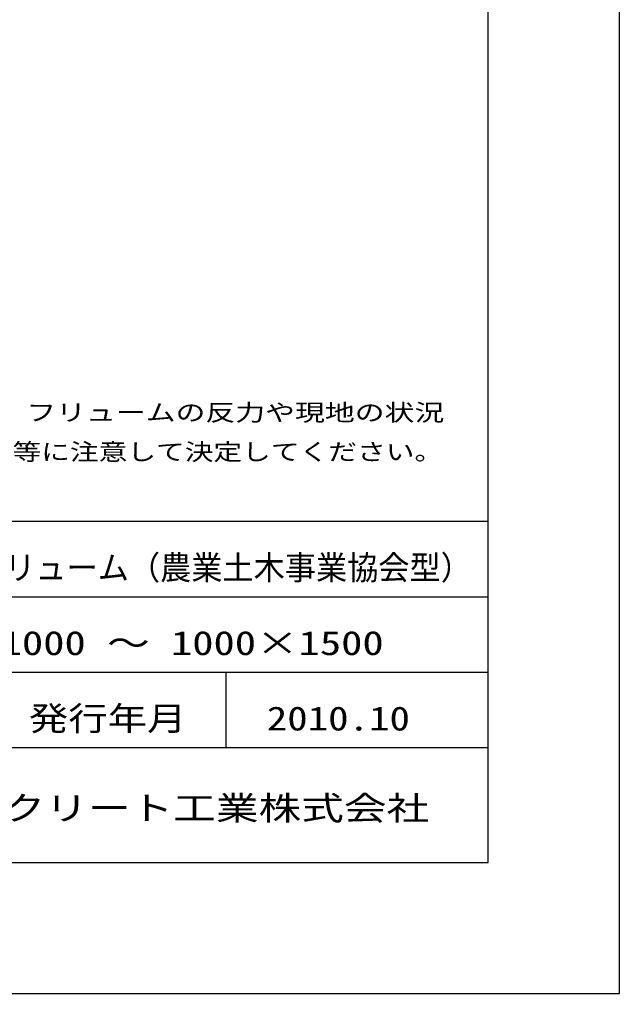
# Model space of a CAD drawing. Units: millimetres at full size; details may follow other scales. Extents: x 0 to 16820, y 0 to 11880.
# Drawn here: x 14991 to 16820, y 0 to 2970 of the extents above; entities that cross this region are included whole.
import ezdxf
from ezdxf.enums import TextEntityAlignment as Align

# ---------------------------------------------------------------- set-up
doc = ezdxf.new("R2010")
doc.units = ezdxf.units.MM
doc.layers.add('D-DOC', color=7, linetype='Continuous')
for name, color, linetype, lineweight in [('D-TTL', 2, 'Continuous', 25), ('D-TTL-FRAM', 2, 'Continuous', 25), ('D-TTL-LINE', 7, 'Continuous', 25), ('D-TTL-TXT', 7, 'Continuous', 25)]:
    doc.layers.add(name, color=color, linetype=linetype, lineweight=lineweight)
doc.styles.add('ＭＳ ゴシック', font='')
doc.styles.get('ＭＳ ゴシック').set_extended_font_data('MS Gothic')

msp = doc.modelspace()

# ---------------------------------------------------------------- linework, layer by layer
at = {"layer": 'D-TTL'}
for points in [[(0, 0), (16820, 0), (16820, 11880), (0, 11880)], [(400, 400), (16420, 400), (16420, 11480), (400, 11480)]]:
    msp.add_lwpolyline(points, close=True, dxfattribs=at)
at = {"layer": 'D-TTL-FRAM'}
msp.add_line((13920, 1440), (16420, 1440), dxfattribs=at)
at = {"layer": 'D-TTL-LINE'}
for p, q in [((13920, 1210), (16420, 1210)), ((13920, 980), (16420, 980)), ((15620, 980), (15620, 750)), ((13920, 750), (16420, 750))]:
    msp.add_line(p, q, dxfattribs=at)

# ---------------------------------------------------------------- texts
at = {"layer": 'D-DOC', "style": 'ＭＳ ゴシック'}
for s, width, p in [('※基礎の形状は参考です。フリュームの反力や現地の状況', 1.3, (13920, 1730.667)), ('\u3000を確認し、適用する指針等に注意して決定してください。', 1.25, (13920, 1610.667))]:
    msp.add_text(s, height=51.32, dxfattribs=dict(at, width=width)).set_placement(p, align=Align.BOTTOM_LEFT)
at = {"layer": 'D-TTL-TXT', "style": 'ＭＳ ゴシック'}
for s, width, p in [('大型排水フリューム（農業土木事業協会型）', 0.95, (14470, 1240)), ('1000×1000 ～ 1000×1500', 1.3, (14545, 1010)), ('2010.10', 1.25, (15745, 780)), ('昭和コンクリート工業株式会社', 1.3, (14420, 506.667))]:
    msp.add_text(s, height=73.31, dxfattribs=dict(at, width=width)).set_placement(p, align=Align.BOTTOM_LEFT)
at = {"layer": 'D-TTL-TXT', "style": 'ＭＳ ゴシック', "width": 1.2}
msp.add_text('発行年月', height=73.31, dxfattribs=at).set_placement((15260, 780), align=Align.BOTTOM_CENTER)

doc.saveas('drawing.dxf')
